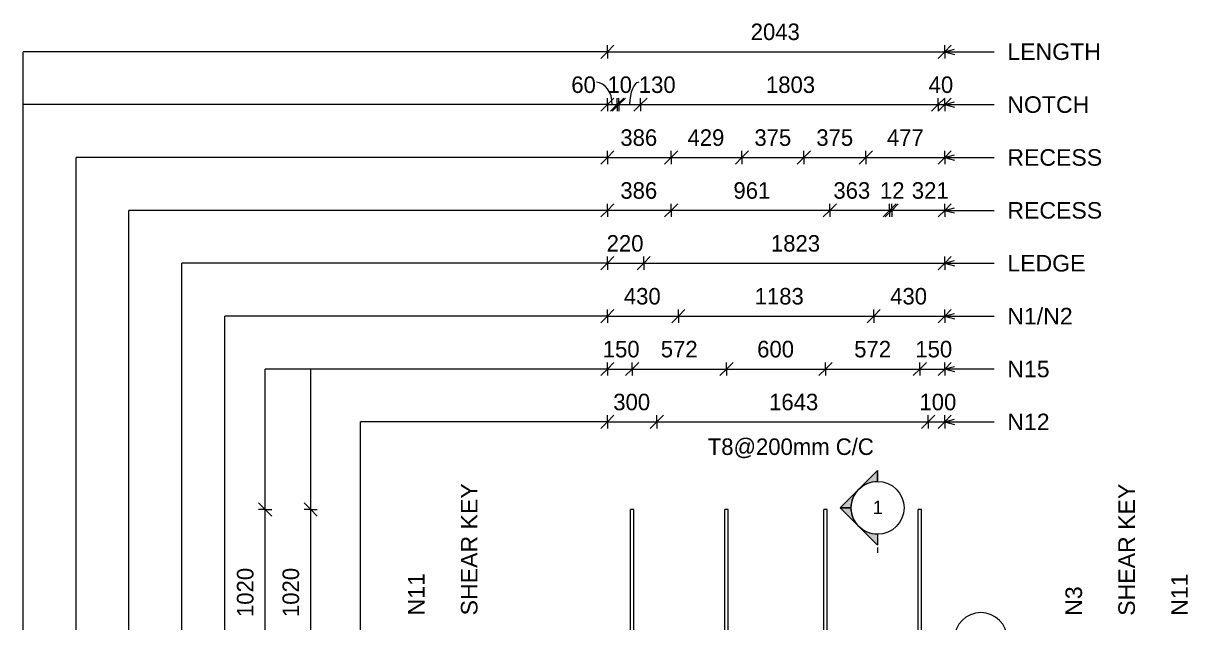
# Model space of a CAD drawing. Header units: millimetres. Extents: x -21844 to -8770, y -2150 to 7662.
# Drawn here: x -21672 to -14622, y 4041 to 7662 of the extents above; entities that cross this region are included whole.
import ezdxf

# ---------------------------------------------------------------- set-up
doc = ezdxf.new("R2010")
doc.units = ezdxf.units.MM
for name, color, linetype, lineweight in [('A-ANNO-DIMS', 211, 'Continuous', 9), ('A-ANNO-DIMS-40', 211, 'Continuous', 9), ('A-DETL-MBND', 5, 'Continuous', 18), ('A-DETL-THIN', 151, 'Continuous', 18), ('G-ANNO-SYMB', 111, 'Continuous', 9), ('G-ANNO-TEXT', 231, 'Continuous', 9), ('S-RBAR', 171, 'Continuous', 18)]:
    doc.layers.add(name, color=color, linetype=linetype, lineweight=lineweight)
doc.styles.add('Arial', font='arial.ttf', dxfattribs={"height": 80})
doc.styles.add('Arial_1', font='arial.ttf', dxfattribs={"height": 100})
doc.styles.add('Nirmala UI Semilight', font='NirmalaS.ttf', dxfattribs={"height": 100})
doc.dimstyles.new('Arrow_Filled_-_2_5_NI_UI', dxfattribs={"dimscale": 304.8, "dimtxt": 104.736395, "dimasz": 0.262467, "dimexe": 0.131234, "dimexo": 0.0625, "dimgap": 0.131234, "dimtad": 1, "dimdec": 4, "dimzin": 0, "dimdsep": 46, "dimtxsty": 'Nirmala UI Semilight', "dimblk1": 'OBLIQUE', "dimblk2": 'OBLIQUE', "dimsah": 1, "dimcen": 0.09, "dimazin": 0, "dimtfac": 1, "dimtdec": 4, "dimtix": 1, "dimtmove": 0, "dimatfit": 3, "dimfxl": 0.131234, "dimfxlon": 1, "dimtvp": 1, "dimtolj": 1, "dimtzin": 0, "dimarcsym": 2})
doc.dimstyles.new('Arrow_Filled_-_2_5_NI_UI_1', dxfattribs={"dimscale": 304.8, "dimtxt": 104.736395, "dimasz": 0.262467, "dimexe": 0.131234, "dimexo": 0.0625, "dimgap": 0.131234, "dimtad": 1, "dimdec": 4, "dimzin": 0, "dimdsep": 46, "dimtxsty": 'Nirmala UI Semilight', "dimblk1": 'OBLIQUE', "dimblk2": 'OBLIQUE', "dimsah": 1, "dimcen": 0.09, "dimazin": 0, "dimtfac": 1, "dimtdec": 4, "dimtix": 1, "dimtmove": 1, "dimatfit": 3, "dimfxl": 0.131234, "dimfxlon": 1, "dimtvp": 1, "dimtolj": 1, "dimtzin": 0, "dimarcsym": 2})
doc.dimstyles.new('Arrow_Filled_-_2_5_NI_UI_2', dxfattribs={"dimscale": 304.8, "dimtxt": 104.736395, "dimasz": 0.262467, "dimexe": 0.131234, "dimexo": 0.0625, "dimgap": 0.131234, "dimtad": 1, "dimdec": 4, "dimzin": 0, "dimdsep": 46, "dimtxsty": 'Nirmala UI Semilight', "dimblk1": 'OBLIQUE', "dimblk2": 'OBLIQUE', "dimsah": 1, "dimcen": 0.09, "dimazin": 0, "dimtfac": 1, "dimtdec": 4, "dimtix": 1, "dimtmove": 2, "dimatfit": 3, "dimfxl": 0.131234, "dimfxlon": 1, "dimtvp": 1, "dimtolj": 1, "dimtzin": 0, "dimarcsym": 2})

# ---------------------------------------------------------------- blocks, each defined once
blk = doc.blocks.new('Detail View - M_Section Head - Filled SHOP DWG-1002450-Elevation Front')
at = {"layer": 'G-ANNO-SYMB'}
h = blk.add_hatch(color=256, dxfattribs=at)
edge = h.paths.add_edge_path()
edge.add_line((-15983, -448.4), (-15916.7, -448.4))
edge.add_arc((-15756.7, -448.4), 160, 180, 225)
edge.add_line((-15869.9, -561.5), (-15983, -448.4))
h = blk.add_hatch(color=256, dxfattribs=at)
edge = h.paths.add_edge_path()
edge.add_line((-15530.5, -448.4), (-15643.6, -561.5))
edge.add_arc((-15756.7, -448.4), 160, 315, 360)
edge.add_line((-15596.7, -448.4), (-15530.5, -448.4))
h = blk.add_hatch(color=256, dxfattribs=at)
edge = h.paths.add_edge_path()
edge.add_line((-15756.7, -674.7), (-15869.9, -561.5))
edge.add_arc((-15756.7, -448.4), 160, 225, 270)
edge.add_line((-15756.7, -608.4), (-15756.7, -674.7))
h = blk.add_hatch(color=256, dxfattribs=at)
edge = h.paths.add_edge_path()
edge.add_line((-15756.7, -674.7), (-15756.7, -608.4))
edge.add_arc((-15756.7, -448.4), 160, 270, 315)
edge.add_line((-15643.6, -561.5), (-15756.7, -674.7))
for p, q in [((-15756.7, -674.7), (-15983, -448.4)), ((-15916.7, -448.4), (-15983, -448.4)), ((-15983, -448.4), (-15869.9, -561.5)), ((-15916.7, -448.4), (-15983, -448.4)), ((-15756.7, -674.7), (-15530.5, -448.4)), ((-15643.6, -561.5), (-15530.5, -448.4)), ((-15596.7, -448.4), (-15530.5, -448.4)), ((-15530.5, -448.4), (-15596.7, -448.4)), ((-15869.9, -561.5), (-15756.7, -674.7)), ((-15756.7, -674.7), (-15643.6, -561.5)), ((-15756.7, -608.4), (-15756.7, -674.7)), ((-15756.7, -674.7), (-15756.7, -608.4))]:
    blk.add_line(p, q, dxfattribs=at)
for start, end in [(360, 180), (180, 360), (180, 225), (315, 0), (225, 270), (270, 315)]:
    blk.add_arc((-15756.7, -448.4), 160, start, end, dxfattribs=at)
blk = doc.blocks.new('DIMBLOCK30-Elevation Front')
at = {"layer": 'A-ANNO-DIMS-40'}
for p, q in [((-18135.4, 7169.7), (-18095.4, 7209.7)), ((-18135.4, 7169.7), (-18135.4, 7209.7)), ((-18075.4, 7169.7), (-18035.4, 7209.7)), ((-18075.4, 7169.7), (-18075.4, 7209.7)), ((-18135.4, 7169.7), (-18175.4, 7129.7)), ((-18135.4, 7169.7), (-18075.4, 7169.7)), ((-18135.4, 7169.7), (-18135.4, 7129.7)), ((-18075.4, 7169.7), (-18115.4, 7129.7)), ((-18075.4, 7169.7), (-18075.4, 7129.7))]:
    blk.add_line(p, q, dxfattribs=at)
blk.add_ellipse((-18201.5, 7169.7), major_axis=(0, 135.2), ratio=0.710182, start_param=4.712389, end_param=6.283185, dxfattribs=at)
at = {"layer": 'A-ANNO-DIMS-40', "color": 0, "insert": (-18353.8, 7340.2), "char_height": 100, "width": 182.813, "attachment_point": 1, "line_spacing_factor": 1.142579, "style": 'Nirmala UI Semilight'}
blk.add_mtext('60', dxfattribs=at)
blk = doc.blocks.new('_Oblique')
at = {"color": 0, "linetype": 'ByBlock', "lineweight": -2}
blk.add_line((-0.5, -0.5), (0.5, 0.5), dxfattribs=at)
blk = doc.blocks.new('DIMBLOCK31-Elevation Front')
at = {"layer": 'A-ANNO-DIMS-40'}
for p, q in [((-18075.4, 7169.7), (-18035.4, 7209.7)), ((-18075.4, 7169.7), (-18075.4, 7209.7)), ((-18065.4, 7169.7), (-18025.4, 7209.7)), ((-18065.4, 7169.7), (-18065.4, 7209.7)), ((-18075.4, 7169.7), (-18115.4, 7129.7)), ((-18065.4, 7169.7), (-18105.4, 7129.7)), ((-18075.4, 7169.7), (-18065.4, 7169.7)), ((-18075.4, 7169.7), (-18075.4, 7129.7)), ((-18065.4, 7169.7), (-18065.4, 7129.7))]:
    blk.add_line(p, q, dxfattribs=at)
at = {"layer": 'A-ANNO-DIMS-40', "color": 0, "insert": (-18135.2, 7340.2), "char_height": 100, "width": 155.391, "attachment_point": 1, "line_spacing_factor": 1.142579, "style": 'Nirmala UI Semilight'}
blk.add_mtext('10', dxfattribs=at)
blk = doc.blocks.new('DIMBLOCK32-Elevation Front')
at = {"layer": 'A-ANNO-DIMS-40'}
for p, q in [((-18065.4, 7169.7), (-18025.4, 7209.7)), ((-18065.4, 7169.7), (-18065.4, 7209.7)), ((-17935.4, 7169.7), (-17895.4, 7209.7)), ((-17935.4, 7169.7), (-17935.4, 7209.7)), ((-18065.4, 7169.7), (-18105.4, 7129.7)), ((-18065.4, 7169.7), (-17935.4, 7169.7)), ((-18065.4, 7169.7), (-18065.4, 7129.7)), ((-17935.4, 7169.7), (-17975.4, 7129.7)), ((-17935.4, 7169.7), (-17935.4, 7129.7))]:
    blk.add_line(p, q, dxfattribs=at)
blk.add_ellipse((-17945.1, 7169.7), major_axis=(0, 135.2), ratio=0.4089, start_param=0, end_param=1.570796, dxfattribs=at)
at = {"layer": 'A-ANNO-DIMS-40', "color": 0, "insert": (-17945.1, 7340.2), "char_height": 100, "width": 246.797, "attachment_point": 1, "line_spacing_factor": 1.142579, "style": 'Nirmala UI Semilight'}
blk.add_mtext('130', dxfattribs=at)
blk = doc.blocks.new('DIMBLOCK33-Elevation Front')
at = {"layer": 'A-ANNO-DIMS-40'}
for p, q in [((-17935.4, 7169.7), (-17895.4, 7209.7)), ((-17935.4, 7169.7), (-17935.4, 7209.7)), ((-16132.9, 7169.7), (-16092.9, 7209.7)), ((-16132.9, 7169.7), (-16132.9, 7209.7)), ((-17935.4, 7169.7), (-17975.4, 7129.7)), ((-17935.4, 7169.7), (-16132.9, 7169.7)), ((-17935.4, 7169.7), (-17935.4, 7129.7)), ((-16132.9, 7169.7), (-16172.9, 7129.7)), ((-16132.9, 7169.7), (-16132.9, 7129.7))]:
    blk.add_line(p, q, dxfattribs=at)
at = {"layer": 'A-ANNO-DIMS-40', "color": 0, "insert": (-17175.1, 7340.2), "char_height": 100, "width": 338.203, "attachment_point": 1, "line_spacing_factor": 1.142579, "style": 'Nirmala UI Semilight'}
blk.add_mtext('1803', dxfattribs=at)
blk = doc.blocks.new('DIMBLOCK34-Elevation Front')
at = {"layer": 'A-ANNO-DIMS-40'}
for p, q in [((-16132.9, 7169.7), (-16092.9, 7209.7)), ((-16132.9, 7169.7), (-16132.9, 7209.7)), ((-16092.9, 7169.7), (-16052.9, 7209.7)), ((-16092.9, 7169.7), (-16092.9, 7209.7)), ((-16132.9, 7169.7), (-16172.9, 7129.7)), ((-16132.9, 7169.7), (-16092.9, 7169.7)), ((-16092.9, 7169.7), (-16132.9, 7129.7)), ((-16132.9, 7169.7), (-16132.9, 7129.7)), ((-16092.9, 7169.7), (-16092.9, 7129.7))]:
    blk.add_line(p, q, dxfattribs=at)
at = {"layer": 'A-ANNO-DIMS-40', "color": 0, "insert": (-16190.1, 7340.2), "char_height": 100, "width": 185.098, "attachment_point": 1, "line_spacing_factor": 1.142579, "style": 'Nirmala UI Semilight'}
blk.add_mtext('40', dxfattribs=at)
blk = doc.blocks.new('DIMBLOCK35-Elevation Front')
at = {"layer": 'A-ANNO-DIMS-40'}
for p, q in [((-18135.4, 7489.7), (-18175.4, 7449.7)), ((-18135.4, 7489.7), (-18095.4, 7529.7)), ((-18135.4, 7489.7), (-18135.4, 7529.7)), ((-18135.4, 7489.7), (-16092.9, 7489.7)), ((-18135.4, 7489.7), (-18135.4, 7449.7)), ((-16092.9, 7489.7), (-16132.9, 7449.7)), ((-16092.9, 7489.7), (-16052.9, 7529.7)), ((-16092.9, 7489.7), (-16092.9, 7529.7)), ((-16092.9, 7489.7), (-16092.9, 7449.7))]:
    blk.add_line(p, q, dxfattribs=at)
at = {"layer": 'A-ANNO-DIMS-40', "color": 0, "insert": (-17267.5, 7660.2), "char_height": 100, "width": 367.91, "attachment_point": 1, "line_spacing_factor": 1.142579, "style": 'Nirmala UI Semilight'}
blk.add_mtext('2043', dxfattribs=at)
blk = doc.blocks.new('DIMBLOCK36-Elevation Front')
at = {"layer": 'A-ANNO-DIMS-40'}
for p, q in [((-18135.4, 5889.7), (-18095.4, 5929.7)), ((-18135.4, 5889.7), (-18135.4, 5929.7)), ((-17705.4, 5889.7), (-17665.4, 5929.7)), ((-17705.4, 5889.7), (-17705.4, 5929.7)), ((-18135.4, 5889.7), (-18175.4, 5849.7)), ((-18135.4, 5889.7), (-17705.4, 5889.7)), ((-18135.4, 5889.7), (-18135.4, 5849.7)), ((-17705.4, 5889.7), (-17745.4, 5849.7)), ((-17705.4, 5889.7), (-17705.4, 5849.7))]:
    blk.add_line(p, q, dxfattribs=at)
at = {"layer": 'A-ANNO-DIMS-40', "color": 0, "insert": (-18035.6, 6060.2), "char_height": 100, "width": 276.504, "attachment_point": 1, "line_spacing_factor": 1.142579, "style": 'Nirmala UI Semilight'}
blk.add_mtext('430', dxfattribs=at)
blk = doc.blocks.new('DIMBLOCK37-Elevation Front')
at = {"layer": 'A-ANNO-DIMS-40'}
for p, q in [((-17705.4, 5889.7), (-17665.4, 5929.7)), ((-17705.4, 5889.7), (-17705.4, 5929.7)), ((-16522.9, 5889.7), (-16482.9, 5929.7)), ((-16522.9, 5889.7), (-16522.9, 5929.7)), ((-17705.4, 5889.7), (-17745.4, 5849.7)), ((-17705.4, 5889.7), (-16522.9, 5889.7)), ((-17705.4, 5889.7), (-17705.4, 5849.7)), ((-16522.9, 5889.7), (-16562.9, 5849.7)), ((-16522.9, 5889.7), (-16522.9, 5849.7))]:
    blk.add_line(p, q, dxfattribs=at)
at = {"layer": 'A-ANNO-DIMS-40', "color": 0, "insert": (-17243.7, 6060.2), "char_height": 100, "width": 310.781, "attachment_point": 1, "line_spacing_factor": 1.142579, "style": 'Nirmala UI Semilight'}
blk.add_mtext('1183', dxfattribs=at)
blk = doc.blocks.new('DIMBLOCK38-Elevation Front')
at = {"layer": 'A-ANNO-DIMS-40'}
for p, q in [((-16522.9, 5889.7), (-16482.9, 5929.7)), ((-16522.9, 5889.7), (-16522.9, 5929.7)), ((-16092.9, 5889.7), (-16052.9, 5929.7)), ((-16092.9, 5889.7), (-16092.9, 5929.7)), ((-16522.9, 5889.7), (-16562.9, 5849.7)), ((-16522.9, 5889.7), (-16092.9, 5889.7)), ((-16522.9, 5889.7), (-16522.9, 5849.7)), ((-16092.9, 5889.7), (-16132.9, 5849.7)), ((-16092.9, 5889.7), (-16092.9, 5849.7))]:
    blk.add_line(p, q, dxfattribs=at)
at = {"layer": 'A-ANNO-DIMS-40', "color": 0, "insert": (-16423.1, 6060.2), "char_height": 100, "width": 276.504, "attachment_point": 1, "line_spacing_factor": 1.142579, "style": 'Nirmala UI Semilight'}
blk.add_mtext('430', dxfattribs=at)
blk = doc.blocks.new('DIMBLOCK39-Elevation Front')
at = {"layer": 'A-ANNO-DIMS-40'}
for p, q in [((-18135.4, 5569.7), (-18175.4, 5529.7)), ((-18135.4, 5569.7), (-18095.4, 5609.7)), ((-18135.4, 5569.7), (-18135.4, 5609.7)), ((-18135.4, 5569.7), (-17985.4, 5569.7)), ((-18135.4, 5569.7), (-18135.4, 5529.7)), ((-17985.4, 5569.7), (-18025.4, 5529.7)), ((-17985.4, 5569.7), (-17945.4, 5609.7)), ((-17985.4, 5569.7), (-17985.4, 5609.7)), ((-17985.4, 5569.7), (-17985.4, 5529.7))]:
    blk.add_line(p, q, dxfattribs=at)
at = {"layer": 'A-ANNO-DIMS-40', "color": 0, "insert": (-18163.3, 5740.2), "char_height": 100, "width": 246.797, "attachment_point": 1, "line_spacing_factor": 1.142579, "style": 'Nirmala UI Semilight'}
blk.add_mtext('150', dxfattribs=at)
blk = doc.blocks.new('DIMBLOCK40-Elevation Front')
at = {"layer": 'A-ANNO-DIMS-40'}
for p, q in [((-17985.4, 5569.7), (-18025.4, 5529.7)), ((-17985.4, 5569.7), (-17945.4, 5609.7)), ((-17985.4, 5569.7), (-17985.4, 5609.7)), ((-17985.4, 5569.7), (-17413.9, 5569.7)), ((-17985.4, 5569.7), (-17985.4, 5529.7)), ((-17413.9, 5569.7), (-17453.9, 5529.7)), ((-17413.9, 5569.7), (-17373.9, 5609.7)), ((-17413.9, 5569.7), (-17413.9, 5609.7)), ((-17413.9, 5569.7), (-17413.9, 5529.7))]:
    blk.add_line(p, q, dxfattribs=at)
at = {"layer": 'A-ANNO-DIMS-40', "color": 0, "insert": (-17812, 5740.2), "char_height": 100, "width": 269.649, "attachment_point": 1, "line_spacing_factor": 1.142579, "style": 'Nirmala UI Semilight'}
blk.add_mtext('572', dxfattribs=at)
blk = doc.blocks.new('DIMBLOCK41-Elevation Front')
at = {"layer": 'A-ANNO-DIMS-40'}
for p, q in [((-17413.9, 5569.7), (-17453.9, 5529.7)), ((-17413.9, 5569.7), (-17373.9, 5609.7)), ((-17413.9, 5569.7), (-17413.9, 5609.7)), ((-17413.9, 5569.7), (-16814.4, 5569.7)), ((-17413.9, 5569.7), (-17413.9, 5529.7)), ((-16814.4, 5569.7), (-16854.4, 5529.7)), ((-16814.4, 5569.7), (-16774.4, 5609.7)), ((-16814.4, 5569.7), (-16814.4, 5609.7)), ((-16814.4, 5569.7), (-16814.4, 5529.7))]:
    blk.add_line(p, q, dxfattribs=at)
at = {"layer": 'A-ANNO-DIMS-40', "color": 0, "insert": (-17228.4, 5740.2), "char_height": 100, "width": 274.219, "attachment_point": 1, "line_spacing_factor": 1.142579, "style": 'Nirmala UI Semilight'}
blk.add_mtext('600', dxfattribs=at)
blk = doc.blocks.new('DIMBLOCK42-Elevation Front')
at = {"layer": 'A-ANNO-DIMS-40'}
for p, q in [((-16814.4, 5569.7), (-16854.4, 5529.7)), ((-16814.4, 5569.7), (-16774.4, 5609.7)), ((-16814.4, 5569.7), (-16814.4, 5609.7)), ((-16814.4, 5569.7), (-16242.9, 5569.7)), ((-16814.4, 5569.7), (-16814.4, 5529.7)), ((-16242.9, 5569.7), (-16282.9, 5529.7)), ((-16242.9, 5569.7), (-16202.9, 5609.7)), ((-16242.9, 5569.7), (-16242.9, 5609.7)), ((-16242.9, 5569.7), (-16242.9, 5529.7))]:
    blk.add_line(p, q, dxfattribs=at)
at = {"layer": 'A-ANNO-DIMS-40', "color": 0, "insert": (-16641, 5740.2), "char_height": 100, "width": 269.649, "attachment_point": 1, "line_spacing_factor": 1.142579, "style": 'Nirmala UI Semilight'}
blk.add_mtext('572', dxfattribs=at)
blk = doc.blocks.new('DIMBLOCK43-Elevation Front')
at = {"layer": 'A-ANNO-DIMS-40'}
for p, q in [((-16242.9, 5569.7), (-16282.9, 5529.7)), ((-16242.9, 5569.7), (-16202.9, 5609.7)), ((-16242.9, 5569.7), (-16242.9, 5609.7)), ((-16242.9, 5569.7), (-16092.9, 5569.7)), ((-16242.9, 5569.7), (-16242.9, 5529.7)), ((-16092.9, 5569.7), (-16132.9, 5529.7)), ((-16092.9, 5569.7), (-16052.9, 5609.7)), ((-16092.9, 5569.7), (-16092.9, 5609.7)), ((-16092.9, 5569.7), (-16092.9, 5529.7))]:
    blk.add_line(p, q, dxfattribs=at)
at = {"layer": 'A-ANNO-DIMS-40', "color": 0, "insert": (-16270.8, 5740.2), "char_height": 100, "width": 246.797, "attachment_point": 1, "line_spacing_factor": 1.142579, "style": 'Nirmala UI Semilight'}
blk.add_mtext('150', dxfattribs=at)
blk = doc.blocks.new('DIMBLOCK63-Elevation Front')
at = {"layer": 'A-ANNO-DIMS-40'}
for p, q in [((-18135.4, 6209.7), (-18175.4, 6169.7)), ((-18135.4, 6209.7), (-18095.4, 6249.7)), ((-18135.4, 6209.7), (-18135.4, 6249.7)), ((-18135.4, 6209.7), (-17915.4, 6209.7)), ((-18135.4, 6209.7), (-18135.4, 6169.7)), ((-17915.4, 6209.7), (-17955.4, 6169.7)), ((-17915.4, 6209.7), (-17875.4, 6249.7)), ((-17915.4, 6209.7), (-17915.4, 6249.7)), ((-17915.4, 6209.7), (-17915.4, 6169.7))]:
    blk.add_line(p, q, dxfattribs=at)
at = {"layer": 'A-ANNO-DIMS-40', "color": 0, "insert": (-18139.7, 6380.2), "char_height": 100, "width": 274.219, "attachment_point": 1, "line_spacing_factor": 1.142579, "style": 'Nirmala UI Semilight'}
blk.add_mtext('220', dxfattribs=at)
blk = doc.blocks.new('DIMBLOCK64-Elevation Front')
at = {"layer": 'A-ANNO-DIMS-40'}
for p, q in [((-17915.4, 6209.7), (-17955.4, 6169.7)), ((-17915.4, 6209.7), (-17875.4, 6249.7)), ((-17915.4, 6209.7), (-17915.4, 6249.7)), ((-17915.4, 6209.7), (-16092.9, 6209.7)), ((-17915.4, 6209.7), (-17915.4, 6169.7)), ((-16092.9, 6209.7), (-16132.9, 6169.7)), ((-16092.9, 6209.7), (-16052.9, 6249.7)), ((-16092.9, 6209.7), (-16092.9, 6249.7)), ((-16092.9, 6209.7), (-16092.9, 6169.7))]:
    blk.add_line(p, q, dxfattribs=at)
at = {"layer": 'A-ANNO-DIMS-40', "color": 0, "insert": (-17145.1, 6380.2), "char_height": 100, "width": 338.203, "attachment_point": 1, "line_spacing_factor": 1.142579, "style": 'Nirmala UI Semilight'}
blk.add_mtext('1823', dxfattribs=at)
blk = doc.blocks.new('DIMBLOCK68-Elevation Front')
at = {"layer": 'A-ANNO-DIMS-40'}
for p, q in [((-18135.4, 5249.7), (-18095.4, 5289.7)), ((-18135.4, 5249.7), (-18135.4, 5289.7)), ((-17835.4, 5249.7), (-17795.4, 5289.7)), ((-17835.4, 5249.7), (-17835.4, 5289.7)), ((-18135.4, 5249.7), (-18175.4, 5209.7)), ((-18135.4, 5249.7), (-17835.4, 5249.7)), ((-18135.4, 5249.7), (-18135.4, 5209.7)), ((-17835.4, 5249.7), (-17875.4, 5209.7)), ((-17835.4, 5249.7), (-17835.4, 5209.7))]:
    blk.add_line(p, q, dxfattribs=at)
at = {"layer": 'A-ANNO-DIMS-40', "color": 0, "insert": (-18099.7, 5420.2), "char_height": 100, "width": 274.219, "attachment_point": 1, "line_spacing_factor": 1.142579, "style": 'Nirmala UI Semilight'}
blk.add_mtext('300', dxfattribs=at)
blk = doc.blocks.new('DIMBLOCK69-Elevation Front')
at = {"layer": 'A-ANNO-DIMS-40'}
for p, q in [((-17835.4, 5249.7), (-17795.4, 5289.7)), ((-17835.4, 5249.7), (-17835.4, 5289.7)), ((-16192.9, 5249.7), (-16152.9, 5289.7)), ((-16192.9, 5249.7), (-16192.9, 5289.7)), ((-17835.4, 5249.7), (-17875.4, 5209.7)), ((-17835.4, 5249.7), (-16192.9, 5249.7)), ((-17835.4, 5249.7), (-17835.4, 5209.7)), ((-16192.9, 5249.7), (-16232.9, 5209.7)), ((-16192.9, 5249.7), (-16192.9, 5209.7))]:
    blk.add_line(p, q, dxfattribs=at)
at = {"layer": 'A-ANNO-DIMS-40', "color": 0, "char_height": 100, "attachment_point": 1, "line_spacing_factor": 1.142579, "style": 'Nirmala UI Semilight'}
for s, insert, width in [('1643', (-17156.1, 5420.2), 340.488), ('T8@200mm C/C', (-17527.4, 5149.8), 1231.7)]:
    blk.add_mtext(s, dxfattribs=dict(at, insert=insert, width=width))
blk = doc.blocks.new('DIMBLOCK70-Elevation Front')
at = {"layer": 'A-ANNO-DIMS-40'}
for p, q in [((-16192.9, 5249.7), (-16152.9, 5289.7)), ((-16192.9, 5249.7), (-16192.9, 5289.7)), ((-16092.9, 5249.7), (-16052.9, 5289.7)), ((-16092.9, 5249.7), (-16092.9, 5289.7)), ((-16192.9, 5249.7), (-16232.9, 5209.7)), ((-16192.9, 5249.7), (-16092.9, 5249.7)), ((-16192.9, 5249.7), (-16192.9, 5209.7)), ((-16092.9, 5249.7), (-16132.9, 5209.7)), ((-16092.9, 5249.7), (-16092.9, 5209.7))]:
    blk.add_line(p, q, dxfattribs=at)
at = {"layer": 'A-ANNO-DIMS-40', "color": 0, "insert": (-16245.8, 5420.2), "char_height": 100, "width": 246.797, "attachment_point": 1, "line_spacing_factor": 1.142579, "style": 'Nirmala UI Semilight'}
blk.add_mtext('100', dxfattribs=at)
blk = doc.blocks.new('DIMBLOCK73-Elevation Front')
at = {"layer": 'A-ANNO-DIMS-40'}
for p, q in [((-19931.7, 4720), (-19971.7, 4760)), ((-19931.7, 4720), (-19971.7, 4720)), ((-19931.7, 3700), (-19931.7, 4720)), ((-19931.7, 4720), (-19891.7, 4680)), ((-19931.7, 4720), (-19891.7, 4720)), ((-19931.7, 3700), (-19971.7, 3740)), ((-19931.7, 3700), (-19971.7, 3700)), ((-19931.7, 3700), (-19891.7, 3660)), ((-19931.7, 3700), (-19891.7, 3700))]:
    blk.add_line(p, q, dxfattribs=at)
at = {"layer": 'A-ANNO-DIMS-40', "color": 0, "insert": (-20102.2, 4069.1), "char_height": 100, "width": 338.203, "attachment_point": 1, "rotation": 90, "line_spacing_factor": 1.142579, "style": 'Nirmala UI Semilight'}
blk.add_mtext('1020', dxfattribs=at)
blk = doc.blocks.new('DIMBLOCK76-Elevation Front')
at = {"layer": 'A-ANNO-DIMS-40'}
for p, q in [((-20207.9, 4720), (-20247.9, 4760)), ((-20207.9, 4720), (-20247.9, 4720)), ((-20207.9, 3700), (-20207.9, 4720)), ((-20207.9, 4720), (-20167.9, 4680)), ((-20207.9, 4720), (-20167.9, 4720)), ((-20207.9, 3700), (-20247.9, 3740)), ((-20207.9, 3700), (-20247.9, 3700)), ((-20207.9, 3700), (-20167.9, 3660)), ((-20207.9, 3700), (-20167.9, 3700))]:
    blk.add_line(p, q, dxfattribs=at)
at = {"layer": 'A-ANNO-DIMS-40', "color": 0, "insert": (-20378.4, 4069.1), "char_height": 100, "width": 338.203, "attachment_point": 1, "rotation": 90, "line_spacing_factor": 1.142579, "style": 'Nirmala UI Semilight'}
blk.add_mtext('1020', dxfattribs=at)
blk = doc.blocks.new('DIMBLOCK77-Elevation Front')
at = {"layer": 'A-ANNO-DIMS-40'}
for p, q in [((-16413.9, 6529.7), (-16373.9, 6569.7)), ((-16413.9, 6529.7), (-16413.9, 6569.7)), ((-16092.9, 6529.7), (-16052.9, 6569.7)), ((-16092.9, 6529.7), (-16092.9, 6569.7)), ((-16413.9, 6529.7), (-16453.9, 6489.7)), ((-16092.9, 6529.7), (-16413.9, 6529.7)), ((-16413.9, 6529.7), (-16413.9, 6489.7)), ((-16092.9, 6529.7), (-16132.9, 6489.7)), ((-16092.9, 6529.7), (-16092.9, 6489.7))]:
    blk.add_line(p, q, dxfattribs=at)
at = {"layer": 'A-ANNO-DIMS-40', "color": 0, "insert": (-16292, 6700.2), "char_height": 100, "width": 246.797, "attachment_point": 1, "line_spacing_factor": 1.142579, "style": 'Nirmala UI Semilight'}
blk.add_mtext('321', dxfattribs=at)
blk = doc.blocks.new('DIMBLOCK78-Elevation Front')
at = {"layer": 'A-ANNO-DIMS-40'}
for p, q in [((-16426.2, 6529.7), (-16386.2, 6569.7)), ((-16426.2, 6529.7), (-16426.2, 6569.7)), ((-16413.9, 6529.7), (-16373.9, 6569.7)), ((-16413.9, 6529.7), (-16413.9, 6569.7)), ((-16426.2, 6529.7), (-16466.2, 6489.7)), ((-16413.9, 6529.7), (-16453.9, 6489.7)), ((-16413.9, 6529.7), (-16426.2, 6529.7)), ((-16426.2, 6529.7), (-16426.2, 6489.7)), ((-16413.9, 6529.7), (-16413.9, 6489.7))]:
    blk.add_line(p, q, dxfattribs=at)
at = {"layer": 'A-ANNO-DIMS-40', "color": 0, "insert": (-16484.8, 6700.2), "char_height": 100, "width": 155.391, "attachment_point": 1, "line_spacing_factor": 1.142579, "style": 'Nirmala UI Semilight'}
blk.add_mtext('12', dxfattribs=at)
blk = doc.blocks.new('DIMBLOCK79-Elevation Front')
at = {"layer": 'A-ANNO-DIMS-40'}
for p, q in [((-16788.9, 6529.7), (-16748.9, 6569.7)), ((-16788.9, 6529.7), (-16788.9, 6569.7)), ((-16426.2, 6529.7), (-16386.2, 6569.7)), ((-16426.2, 6529.7), (-16426.2, 6569.7)), ((-16788.9, 6529.7), (-16828.9, 6489.7)), ((-16426.2, 6529.7), (-16788.9, 6529.7)), ((-16788.9, 6529.7), (-16788.9, 6489.7)), ((-16426.2, 6529.7), (-16466.2, 6489.7)), ((-16426.2, 6529.7), (-16426.2, 6489.7))]:
    blk.add_line(p, q, dxfattribs=at)
at = {"layer": 'A-ANNO-DIMS-40', "color": 0, "insert": (-16766.9, 6700.2), "char_height": 100, "width": 274.219, "attachment_point": 1, "line_spacing_factor": 1.142579, "style": 'Nirmala UI Semilight'}
blk.add_mtext('363', dxfattribs=at)
blk = doc.blocks.new('DIMBLOCK80-Elevation Front')
at = {"layer": 'A-ANNO-DIMS-40'}
for p, q in [((-17749.6, 6529.7), (-17709.6, 6569.7)), ((-17749.6, 6529.7), (-17749.6, 6569.7)), ((-16788.9, 6529.7), (-16748.9, 6569.7)), ((-16788.9, 6529.7), (-16788.9, 6569.7)), ((-17749.6, 6529.7), (-17789.6, 6489.7)), ((-16788.9, 6529.7), (-17749.6, 6529.7)), ((-17749.6, 6529.7), (-17749.6, 6489.7)), ((-16788.9, 6529.7), (-16828.9, 6489.7)), ((-16788.9, 6529.7), (-16788.9, 6489.7))]:
    blk.add_line(p, q, dxfattribs=at)
at = {"layer": 'A-ANNO-DIMS-40', "color": 0, "insert": (-17372.1, 6700.2), "char_height": 100, "width": 246.797, "attachment_point": 1, "line_spacing_factor": 1.142579, "style": 'Nirmala UI Semilight'}
blk.add_mtext('961', dxfattribs=at)
blk = doc.blocks.new('DIMBLOCK81-Elevation Front')
at = {"layer": 'A-ANNO-DIMS-40'}
for p, q in [((-18135.4, 6529.7), (-18095.4, 6569.7)), ((-18135.4, 6529.7), (-18135.4, 6569.7)), ((-17749.6, 6529.7), (-17709.6, 6569.7)), ((-17749.6, 6529.7), (-17749.6, 6569.7)), ((-18135.4, 6529.7), (-18175.4, 6489.7)), ((-17749.6, 6529.7), (-18135.4, 6529.7)), ((-18135.4, 6529.7), (-18135.4, 6489.7)), ((-17749.6, 6529.7), (-17789.6, 6489.7)), ((-17749.6, 6529.7), (-17749.6, 6489.7))]:
    blk.add_line(p, q, dxfattribs=at)
at = {"layer": 'A-ANNO-DIMS-40', "color": 0, "insert": (-18056.8, 6700.2), "char_height": 100, "width": 274.219, "attachment_point": 1, "line_spacing_factor": 1.142579, "style": 'Nirmala UI Semilight'}
blk.add_mtext('386', dxfattribs=at)
blk = doc.blocks.new('DIMBLOCK91-Elevation Front')
at = {"layer": 'A-ANNO-DIMS-40'}
for p, q in [((-18135.4, 6849.7), (-18175.4, 6809.7)), ((-18135.4, 6849.7), (-18095.4, 6889.7)), ((-18135.4, 6849.7), (-18135.4, 6889.7)), ((-18135.4, 6849.7), (-17749.6, 6849.7)), ((-18135.4, 6849.7), (-18135.4, 6809.7)), ((-17749.6, 6849.7), (-17789.6, 6809.7)), ((-17749.6, 6849.7), (-17709.6, 6889.7)), ((-17749.6, 6849.7), (-17749.6, 6889.7)), ((-17749.6, 6849.7), (-17749.6, 6809.7))]:
    blk.add_line(p, q, dxfattribs=at)
at = {"layer": 'A-ANNO-DIMS-40', "color": 0, "insert": (-18056.8, 7020.2), "char_height": 100, "width": 274.219, "attachment_point": 1, "line_spacing_factor": 1.142579, "style": 'Nirmala UI Semilight'}
blk.add_mtext('386', dxfattribs=at)
blk = doc.blocks.new('DIMBLOCK92-Elevation Front')
at = {"layer": 'A-ANNO-DIMS-40'}
for p, q in [((-17749.6, 6849.7), (-17789.6, 6809.7)), ((-17749.6, 6849.7), (-17709.6, 6889.7)), ((-17749.6, 6849.7), (-17749.6, 6889.7)), ((-17749.6, 6849.7), (-17320.4, 6849.7)), ((-17749.6, 6849.7), (-17749.6, 6809.7)), ((-17320.4, 6849.7), (-17360.4, 6809.7)), ((-17320.4, 6849.7), (-17280.4, 6889.7)), ((-17320.4, 6849.7), (-17320.4, 6889.7)), ((-17320.4, 6849.7), (-17320.4, 6809.7))]:
    blk.add_line(p, q, dxfattribs=at)
at = {"layer": 'A-ANNO-DIMS-40', "color": 0, "insert": (-17650.2, 7020.2), "char_height": 100, "width": 276.504, "attachment_point": 1, "line_spacing_factor": 1.142579, "style": 'Nirmala UI Semilight'}
blk.add_mtext('429', dxfattribs=at)
blk = doc.blocks.new('DIMBLOCK93-Elevation Front')
at = {"layer": 'A-ANNO-DIMS-40'}
for p, q in [((-17320.4, 6849.7), (-17360.4, 6809.7)), ((-17320.4, 6849.7), (-17280.4, 6889.7)), ((-17320.4, 6849.7), (-17320.4, 6889.7)), ((-17320.4, 6849.7), (-16945.4, 6849.7)), ((-17320.4, 6849.7), (-17320.4, 6809.7)), ((-16945.4, 6849.7), (-16985.4, 6809.7)), ((-16945.4, 6849.7), (-16905.4, 6889.7)), ((-16945.4, 6849.7), (-16945.4, 6889.7)), ((-16945.4, 6849.7), (-16945.4, 6809.7))]:
    blk.add_line(p, q, dxfattribs=at)
at = {"layer": 'A-ANNO-DIMS-40', "color": 0, "insert": (-17245.3, 7020.2), "char_height": 100, "width": 269.649, "attachment_point": 1, "line_spacing_factor": 1.142579, "style": 'Nirmala UI Semilight'}
blk.add_mtext('375', dxfattribs=at)
blk = doc.blocks.new('DIMBLOCK94-Elevation Front')
at = {"layer": 'A-ANNO-DIMS-40'}
for p, q in [((-16945.4, 6849.7), (-16985.4, 6809.7)), ((-16945.4, 6849.7), (-16905.4, 6889.7)), ((-16945.4, 6849.7), (-16945.4, 6889.7)), ((-16945.4, 6849.7), (-16570.4, 6849.7)), ((-16945.4, 6849.7), (-16945.4, 6809.7)), ((-16570.4, 6849.7), (-16610.4, 6809.7)), ((-16570.4, 6849.7), (-16530.4, 6889.7)), ((-16570.4, 6849.7), (-16570.4, 6889.7)), ((-16570.4, 6849.7), (-16570.4, 6809.7))]:
    blk.add_line(p, q, dxfattribs=at)
at = {"layer": 'A-ANNO-DIMS-40', "color": 0, "insert": (-16870.3, 7020.2), "char_height": 100, "width": 269.649, "attachment_point": 1, "line_spacing_factor": 1.142579, "style": 'Nirmala UI Semilight'}
blk.add_mtext('375', dxfattribs=at)
blk = doc.blocks.new('DIMBLOCK95-Elevation Front')
at = {"layer": 'A-ANNO-DIMS-40'}
for p, q in [((-16570.4, 6849.7), (-16610.4, 6809.7)), ((-16570.4, 6849.7), (-16530.4, 6889.7)), ((-16570.4, 6849.7), (-16570.4, 6889.7)), ((-16570.4, 6849.7), (-16092.9, 6849.7)), ((-16570.4, 6849.7), (-16570.4, 6809.7)), ((-16092.9, 6849.7), (-16132.9, 6809.7)), ((-16092.9, 6849.7), (-16052.9, 6889.7)), ((-16092.9, 6849.7), (-16092.9, 6889.7)), ((-16092.9, 6849.7), (-16092.9, 6809.7))]:
    blk.add_line(p, q, dxfattribs=at)
at = {"layer": 'A-ANNO-DIMS-40', "color": 0, "insert": (-16443.1, 7020.2), "char_height": 100, "width": 267.363, "attachment_point": 1, "line_spacing_factor": 1.142579, "style": 'Nirmala UI Semilight'}
blk.add_mtext('477', dxfattribs=at)

msp = doc.modelspace()

# ---------------------------------------------------------------- linework, layer by layer
at = {"layer": 'A-DETL-MBND'}
for p, q in [((-21351.73599, 3700), (-21351.73599, 6849.72454)), ((-18135.4305, 6849.72454), (-21351.73599, 6849.72454)), ((-21031.73599, 3700), (-21031.73599, 6529.72454)), ((-18135.4305, 6529.72454), (-21031.73599, 6529.72454))]:
    msp.add_line(p, q, dxfattribs=at)
at = {"layer": 'A-DETL-THIN'}
for p, q in [((-21671.73599, 3700), (-21671.73599, 7489.72454)), ((-18135.4305, 7489.72454), (-21671.73599, 7489.72454)), ((-18135.4305, 7169.72454), (-21671.73599, 7169.72454)), ((-20711.73599, 3700), (-20711.73599, 6209.72454)), ((-18135.4305, 6209.72454), (-20711.73599, 6209.72454)), ((-20451.73599, 3700), (-20451.73599, 5889.72454)), ((-18135.4305, 5889.72454), (-20451.73599, 5889.72454)), ((-18135.4305, 5569.72454), (-20207.94441, 5569.72454)), ((-20207.94441, 4720), (-20207.94441, 5569.72454)), ((-19931.73599, 4720), (-19931.73599, 5569.72454)), ((-19629.70876, 3700), (-19629.70876, 5249.72454)), ((-18135.4305, 5249.72454), (-19629.70876, 5249.72454))]:
    msp.add_line(p, q, dxfattribs=at)
at = {"layer": 'G-ANNO-SYMB'}
msp.add_line((-16499.2845, 4489.72034), (-16499.2845, 4458.42588), dxfattribs=at)
at = {"layer": 'G-ANNO-TEXT', "color": 7}
for p, q in [((-16093.67468, 7489.93558), (-16033.67468, 7506.01254)), ((-16093.67468, 7489.93558), (-16033.67468, 7473.85863)), ((-16093.67468, 7489.93558), (-15793.97419, 7489.93558)), ((-16093.67468, 7169.93558), (-16033.67468, 7186.01254)), ((-16093.67468, 7169.93558), (-16033.67468, 7153.85863)), ((-16093.67468, 7169.93558), (-15793.97419, 7169.93558)), ((-16093.67468, 6849.93558), (-16033.67468, 6866.01254)), ((-16093.67468, 6849.93558), (-16033.67468, 6833.85863)), ((-16093.67468, 6849.93558), (-15793.97419, 6849.93558)), ((-16093.67468, 6529.93558), (-16033.67468, 6546.01254)), ((-16093.67468, 6529.93558), (-16033.67468, 6513.85863)), ((-16093.67468, 6529.93558), (-15793.97419, 6529.93558)), ((-16093.67468, 6209.93558), (-16033.67468, 6226.01254)), ((-16093.67468, 6209.93558), (-16033.67468, 6193.85863)), ((-16093.67468, 6209.93558), (-15793.97419, 6209.93558)), ((-16093.67468, 5889.93558), (-16033.67468, 5906.01254)), ((-16093.67468, 5889.93558), (-16033.67468, 5873.85863)), ((-16093.67468, 5889.93558), (-15793.97419, 5889.93558)), ((-16093.67468, 5569.93558), (-16033.67468, 5586.01254)), ((-16093.67468, 5569.93558), (-16033.67468, 5553.85863)), ((-16093.67468, 5569.93558), (-15793.97419, 5569.93558)), ((-16093.67468, 5249.93558), (-16033.67468, 5266.01254)), ((-16093.67468, 5249.93558), (-16033.67468, 5233.85863)), ((-16093.67468, 5249.93558), (-15793.97419, 5249.93558))]:
    msp.add_line(p, q, dxfattribs=at)
at = {"layer": 'S-RBAR'}
for p, q in [((-17975.4305, 4720), (-17995.4305, 4720)), ((-17995.4305, 3700), (-17995.4305, 4720)), ((-17975.4305, 3700), (-17975.4305, 4720)), ((-17403.9305, 4720), (-17423.9305, 4720)), ((-17423.9305, 3700), (-17423.9305, 4720)), ((-17403.9305, 3700), (-17403.9305, 4720)), ((-16804.4305, 4720), (-16824.4305, 4720)), ((-16824.4305, 3700), (-16824.4305, 4720)), ((-16804.4305, 3700), (-16804.4305, 4720)), ((-16232.9305, 4720), (-16252.9305, 4720)), ((-16252.9305, 3700), (-16252.9305, 4720)), ((-16232.9305, 3700), (-16232.9305, 4720))]:
    msp.add_line(p, q, dxfattribs=at)

# ---------------------------------------------------------------- block references
at = {"layer": 'G-ANNO-SYMB', "extrusion": (0, 0, -1), "rotation": 90.00000000000038}
msp.add_blockref('Detail View - M_Section Head - Filled SHOP DWG-1002450-Elevation Front', (16050.8805, 20486.44501), dxfattribs=at)
at = {"layer": 'G-ANNO-SYMB'}
msp.add_blockref('Detail View - M_Section Head - Filled SHOP DWG-1002450-Elevation Front', (-117.91129, 4384.34532), dxfattribs=at)

# ---------------------------------------------------------------- texts
at = {"layer": 'G-ANNO-SYMB', "insert": (-16528.63768, 4772.78742), "char_height": 80, "width": 76.962, "attachment_point": 1, "style": 'Arial'}
msp.add_mtext('1', dxfattribs=at)
at = {"layer": 'G-ANNO-TEXT', "color": 7, "char_height": 100, "attachment_point": 1, "style": 'Arial_1'}
for s, insert, width in [('LENGTH', (-15713.97419, 7539.93558), 686.2445), ('NOTCH', (-15713.97419, 7219.93558), 602.869), ('RECESS', (-15713.97419, 6899.93558), 692.658), ('RECESS', (-15713.97419, 6579.93558), 692.658), ('LEDGE', (-15713.97419, 6259.93558), 570.8015), ('N1/N2', (-15713.97419, 5939.93558), 477.80575), ('N15', (-15713.97419, 5619.93558), 307.848), ('N12', (-15713.97419, 5299.93558), 307.848)]:
    msp.add_mtext(s, dxfattribs=dict(at, insert=insert, width=width))
at = {"layer": 'G-ANNO-TEXT', "color": 7, "char_height": 100, "attachment_point": 1, "rotation": 90, "style": 'Arial_1'}
for s, insert, width in [('SHEAR KEY', (-19021.94703, 4078.95631), 965.23175), ('SHEAR KEY', (-15041.61763, 4076.45631), 965.23175), ('N11', (-19341.94703, 4078.95631), 307.848), ('N11', (-14721.61763, 4076.45631), 307.848), ('N3', (-15361.61763, 4076.45631), 214.85225)]:
    msp.add_mtext(s, dxfattribs=dict(at, insert=insert, width=width))

# ---------------------------------------------------------------- dimensions: what is measured, and where the dimension line sits
at = {"layer": 'A-ANNO-DIMS'}
for base, p1, p2, override, picture, middle in [((-16092.9305, 7489.72454), (-18135.4305, 7449.72454), (-16092.9305, 7449.72454), {"dimpost": '<>', "dimfxl": 2042.5}, 'DIMBLOCK35-Elevation Front', (-17114.1805, 7581.43305)), ((-18065.4305, 7169.72454), (-18075.4305, 7129.72454), (-18065.4305, 7129.72454), {"dimpost": '<>', "dimfxl": 10}, 'DIMBLOCK31-Elevation Front', (-18070.4305, 7261.67712)), ((-16132.9305, 7169.72454), (-17935.4305, 7129.72454), (-16132.9305, 7129.72454), {"dimpost": '<>', "dimfxl": 1802.5}, 'DIMBLOCK33-Elevation Front', (-17034.1805, 7261.67712)), ((-16092.9305, 7169.72454), (-16132.9305, 7129.72454), (-16092.9305, 7129.72454), {"dimpost": '<>', "dimfxl": 40}, 'DIMBLOCK34-Elevation Front', (-16112.9305, 7261.39818)), ((-17749.58322, 6849.72454), (-18135.4305, 6809.72454), (-17749.58322, 6809.72454), {"dimpost": '<>', "dimfxl": 385.847284}, 'DIMBLOCK91-Elevation Front', (-17942.50686, 6941.43305)), ((-16945.4305, 6849.72454), (-17320.4305, 6809.72454), (-16945.4305, 6809.72454), {"dimpost": '<>', "dimfxl": 375}, 'DIMBLOCK93-Elevation Front', (-17132.9305, 6941.43305)), ((-16570.4305, 6849.72454), (-16945.4305, 6809.72454), (-16570.4305, 6809.72454), {"dimpost": '<>', "dimfxl": 375}, 'DIMBLOCK94-Elevation Front', (-16757.9305, 6941.43305)), ((-16092.9305, 6849.72454), (-16570.4305, 6809.72454), (-16092.9305, 6809.72454), {"dimpost": '<>', "dimfxl": 477.499998}, 'DIMBLOCK95-Elevation Front', (-16331.6805, 6939.72454)), ((-18135.4305, 6529.72454), (-17749.58322, 6489.72454), (-18135.4305, 6489.72454), {"dimpost": '<>', "dimfxl": 385.847283}, 'DIMBLOCK81-Elevation Front', (-17942.50686, 6621.43305)), ((-17749.58322, 6529.72454), (-16788.89669, 6489.72454), (-17749.58322, 6489.72454), {"dimpost": '<>', "dimfxl": 960.686531}, 'DIMBLOCK80-Elevation Front', (-17269.23995, 6621.71199)), ((-16426.21988, 6529.72454), (-16413.89669, 6489.72454), (-16426.21988, 6489.72454), {"dimpost": '<>', "dimfxl": 12.323193}, 'DIMBLOCK78-Elevation Front', (-16420.05828, 6620.8403)), ((-17915.4305, 6209.72454), (-18135.4305, 6169.72454), (-17915.4305, 6169.72454), {"dimpost": '<>', "dimfxl": 220}, 'DIMBLOCK63-Elevation Front', (-18025.4305, 6301.39818)), ((-16092.9305, 6209.72454), (-17915.4305, 6169.72454), (-16092.9305, 6169.72454), {"dimpost": '<>', "dimfxl": 1822.5}, 'DIMBLOCK64-Elevation Front', (-17004.1805, 6301.64225)), ((-17705.4305, 5889.72454), (-18135.4305, 5849.72454), (-17705.4305, 5849.72454), {"dimpost": '<>', "dimfxl": 430}, 'DIMBLOCK36-Elevation Front', (-17920.4305, 5981.43305)), ((-16522.9305, 5889.72454), (-17705.4305, 5849.72454), (-16522.9305, 5849.72454), {"dimpost": '<>', "dimfxl": 1182.5}, 'DIMBLOCK37-Elevation Front', (-17114.1805, 5981.71199)), ((-16092.9305, 5889.72454), (-16522.9305, 5849.72454), (-16092.9305, 5849.72454), {"dimpost": '<>', "dimfxl": 430}, 'DIMBLOCK38-Elevation Front', (-16307.9305, 5981.43305)), ((-17985.4305, 5569.72454), (-18135.4305, 5529.72454), (-17985.4305, 5529.72454), {"dimpost": '<>', "dimfxl": 150}, 'DIMBLOCK39-Elevation Front', (-18060.4305, 5661.67712)), ((-17413.9305, 5569.72454), (-17985.4305, 5529.72454), (-17413.9305, 5529.72454), {"dimpost": '<>', "dimfxl": 571.5}, 'DIMBLOCK40-Elevation Front', (-17699.6805, 5661.67712)), ((-16814.4305, 5569.72454), (-17413.9305, 5529.72454), (-16814.4305, 5529.72454), {"dimpost": '<>', "dimfxl": 599.5}, 'DIMBLOCK41-Elevation Front', (-17114.1805, 5661.43305)), ((-16242.9305, 5569.72454), (-16814.4305, 5529.72454), (-16242.9305, 5529.72454), {"dimpost": '<>', "dimfxl": 571.5}, 'DIMBLOCK42-Elevation Front', (-16528.6805, 5661.39818)), ((-16092.9305, 5569.72454), (-16242.9305, 5529.72454), (-16092.9305, 5529.72454), {"dimpost": '<>', "dimfxl": 150}, 'DIMBLOCK43-Elevation Front', (-16167.9305, 5661.67712)), ((-17835.4305, 5249.72454), (-18135.4305, 5209.72454), (-17835.4305, 5209.72454), {"dimpost": '<>', "dimfxl": 300}, 'DIMBLOCK68-Elevation Front', (-17985.4305, 5341.43305)), ((-16092.9305, 5249.72454), (-16192.9305, 5209.72454), (-16092.9305, 5209.72454), {"dimpost": '<>', "dimfxl": 100}, 'DIMBLOCK70-Elevation Front', (-16142.9305, 5341.67712))]:
    dim = msp.add_linear_dim(base=base, p1=p1, p2=p2, dimstyle='Arrow_Filled_-_2_5_NI_UI', override=override, dxfattribs=at)
    dim.commit()
    dim.dimension.update_dxf_attribs({"geometry": picture, "text_midpoint": middle})
for base, p1, p2, dimstyle, override, picture, middle in [((-18075.4305, 7169.72454), (-18135.4305, 7129.72454), (-18075.4305, 7129.72454), 'Arrow_Filled_-_2_5_NI_UI_1', {"dimpost": '<>', "dimfxl": 60}, 'DIMBLOCK30-Elevation Front', (-18262.39528, 7273.52664)), ((-17935.4305, 7169.72454), (-18065.4305, 7129.72454), (-17935.4305, 7129.72454), 'Arrow_Filled_-_2_5_NI_UI_1', {"dimpost": '<>', "dimfxl": 130}, 'DIMBLOCK32-Elevation Front', (-17821.74255, 7273.52664)), ((-16788.89669, 6529.72454), (-16426.21988, 6489.72454), (-16788.89669, 6489.72454), 'Arrow_Filled_-_2_5_NI_UI_2', {"dimpost": '<>', "dimfxl": 362.676807}, 'DIMBLOCK79-Elevation Front', (-16629.78529, 6633.52664)), ((-16413.89669, 6529.72454), (-16092.9305, 6489.72454), (-16413.89669, 6489.72454), 'Arrow_Filled_-_2_5_NI_UI_2', {"dimpost": '<>', "dimfxl": 320.966186}, 'DIMBLOCK77-Elevation Front', (-16168.62258, 6633.52664))]:
    dim = msp.add_linear_dim(base=base, p1=p1, p2=p2, dimstyle=dimstyle, override=override, dxfattribs=at)
    dim.commit()
    dim.dimension.update_dxf_attribs({"geometry": picture, "text_midpoint": middle, "dimtype": 160})
for base, p1, p2, angle, override, picture, middle in [((-17320.4305, 6849.72454), (-17749.58322, 6809.72454), (-17320.4305, 6809.72454), 0, {"dimpost": '<>', "dimfxl": 429.152717}, 'DIMBLOCK92-Elevation Front', (-17535.00686, 6941.43305)), ((-20207.94441, 4720), (-20167.94441, 3700), (-20167.94441, 4720), 90, {"dimpost": '<>', "dimfxl": 1020}, 'DIMBLOCK76-Elevation Front', (-20299.89699, 4210)), ((-19931.73599, 4720), (-19891.73599, 3700), (-19891.73599, 4720), 90, {"dimpost": '<>', "dimfxl": 1020}, 'DIMBLOCK73-Elevation Front', (-20023.68857, 4210))]:
    dim = msp.add_linear_dim(base=base, p1=p1, p2=p2, angle=angle, dimstyle='Arrow_Filled_-_2_5_NI_UI', override=override, dxfattribs=at)
    dim.commit()
    dim.dimension.update_dxf_attribs({"geometry": picture, "text_midpoint": middle})
dim = msp.add_linear_dim(base=(-16192.9305, 5249.72454), p1=(-17835.4305, 5209.72454), p2=(-16192.9305, 5209.72454), text='<>\\XT8@200mm C/C', dimstyle='Arrow_Filled_-_2_5_NI_UI', override={"dimpost": '<>', "dimfxl": 1642.5}, dxfattribs=at)
dim.commit()
dim.dimension.update_dxf_attribs({"geometry": 'DIMBLOCK69-Elevation Front', "text_midpoint": (-17014.1805, 5249.72454)})

doc.saveas('drawing.dxf')
